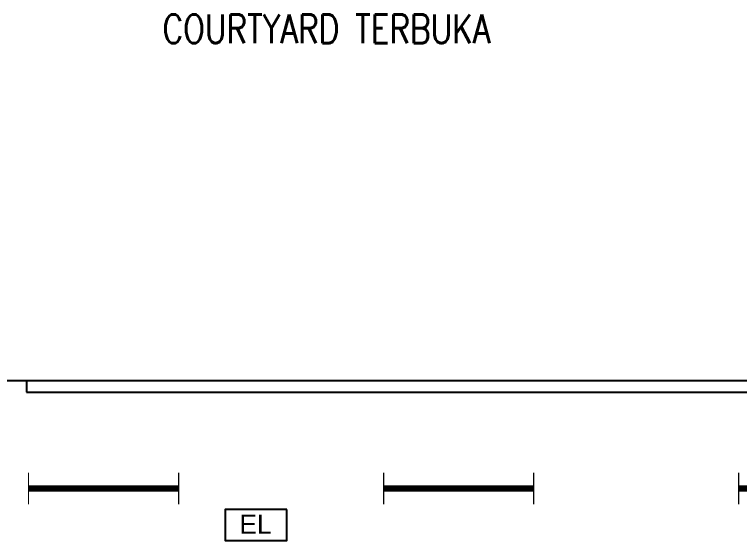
# Model space of a CAD drawing. Header units: inches. Extents: x -106706990 to 300603, y -86718466 to 1728185.
# Drawn here: x 25934 to 32263, y 25540 to 30135 of the extents above; entities that cross this region are included whole.
import ezdxf
from ezdxf.enums import TextEntityAlignment as Align

# ---------------------------------------------------------------- set-up
doc = ezdxf.new("R2010")
doc.units = ezdxf.units.IN
doc.header["$MEASUREMENT"] = 0
for name, color, linetype in [('A-DRAIN', 9, 'Continuous'), ('A-ROOMSYM', 3, 'Continuous'), ('EL LIGHT', 6, 'Continuous'), ('LAMP', 5, 'Continuous')]:
    doc.layers.add(name, color=color, linetype=linetype)
doc.styles.add('arial', font='arial.ttf')
doc.styles.add('style1', font='romans.shx', dxfattribs={"height": 750})

# ---------------------------------------------------------------- blocks, each defined once
blk = doc.blocks.new('YBC136')
at = {"layer": 'LAMP'}
for points, const_width in [([(-135000.8, 195525.6), (-135000.8, 195250.4)], 10.9), ([(-133690.5, 195525.6), (-133690.5, 195250.4)], 10.9), ([(-135000.8, 195388), (-133690.5, 195388)], 54.6)]:
    blk.add_lwpolyline(points, dxfattribs=dict(at, const_width=const_width))
blk = doc.blocks.new('*U272')
at = {"layer": 'LAMP'}
blk.add_blockref('YBC136', (134345.6, -195388, -5.5), dxfattribs=at)
blk = doc.blocks.new('*U273')
at = {"layer": 'LAMP', "color": 0, "linetype": 'ByBlock', "lineweight": -2, "transparency": 16777216}
for p in [(6200, 0), (9300, 0), (12400, 0)]:
    blk.add_blockref('*U272', p, dxfattribs=at)
blk = doc.blocks.new('EMERGENCY LIGHT')
at = {"layer": 'EL LIGHT', "color": 6}
blk.add_lwpolyline([(49517.9, 4899.8), (48981.4, 4899.8), (48981.4, 4629.5), (49517.9, 4629.5)], close=True, dxfattribs=at)
at = {"layer": 'EL LIGHT', "color": 6, "style": 'arial'}
blk.add_text('EL', height=164.84, dxfattribs=at).set_placement((49104.8, 4689.8))

msp = doc.modelspace()

# ---------------------------------------------------------------- linework, layer by layer
at = {"layer": 'A-DRAIN', "color": 8, "linetype": 'Continuous', "ltscale": 1000}
for p, q in [((42738.8, 26934.4), (18508.8, 26934.4)), ((26038.8, 26934.4), (26038.8, 26834.4)), ((26038.8, 26834.4), (42838.8, 26834.4))]:
    msp.add_line(p, q, dxfattribs=at)

# ---------------------------------------------------------------- block references
at = {"layer": 'LAMP', "color": 0}
for name, p in [('*U273', (20511.5, 25993.2, -10.9)), ('EMERGENCY LIGHT', (-21207.9, 20910))]:
    msp.add_blockref(name, p, dxfattribs=at)

# ---------------------------------------------------------------- texts
at = {"layer": 'A-ROOMSYM', "color": 8, "style": 'style1', "width": 0.8}
msp.add_text('COURTYARD TERBUKA', height=250, dxfattribs=at).set_placement((28658.2, 29884.7), align=Align.CENTER)

doc.saveas('drawing.dxf')
